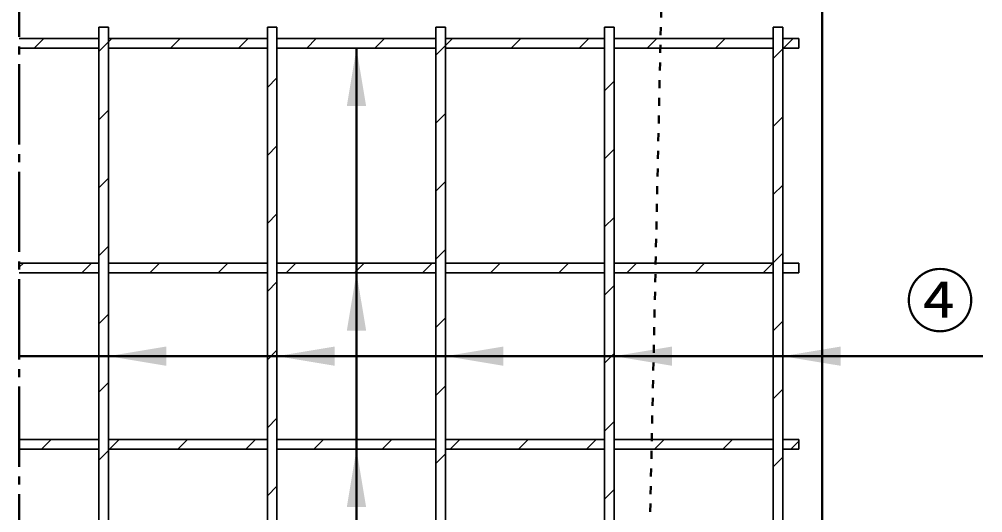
# Model space of a CAD drawing. Units: millimetres, scale not verified. Extents: x 100 to 4105, y 100 to 2870.
# Drawn here: x 2483 to 3083, y 1080 to 1388 of the extents above; entities that cross this region are included whole.
import ezdxf
from ezdxf.enums import TextEntityAlignment as Align

# ---------------------------------------------------------------- set-up
doc = ezdxf.new("R2010")
doc.units = ezdxf.units.MM
doc.header["$LTSCALE"] = 5
doc.linetypes.add('USER1', pattern=[13.4, 10, -1.2, 1, -1.2])
doc.linetypes.add('USER2', pattern=[2.2, 1, -1.2])
doc.layers.add('V-nasSTD', color=7, linetype='Continuous', lineweight=35)
doc.styles.add('ＭＳ ゴシック', font='')
doc.styles.get('ＭＳ ゴシック').set_extended_font_data('MS Gothic')

msp = doc.modelspace()

# ---------------------------------------------------------------- hatches: boundary and pattern name
at = {"layer": 'V-nasSTD'}
for points in [[(2686.969, 1334.045), (2692.969, 1370.045), (2698.969, 1334.045)], [(2686.969, 1194.045), (2692.969, 1230.045), (2698.969, 1194.045)], [(2574.469, 1184.045), (2538.469, 1178.045), (2574.469, 1172.045)], [(2679.469, 1184.045), (2643.469, 1178.045), (2679.469, 1172.045)], [(2784.469, 1184.045), (2748.469, 1178.045), (2784.469, 1172.045)], [(2889.469, 1184.045), (2853.469, 1178.045), (2889.469, 1172.045)], [(2994.469, 1184.045), (2958.469, 1178.045), (2994.469, 1172.045)], [(2686.969, 1084.045), (2692.969, 1120.045), (2698.969, 1084.045)]]:
    msp.add_hatch(color=256, dxfattribs=at).paths.add_polyline_path(points)

# ---------------------------------------------------------------- linework, layer by layer
at = {"layer": 'V-nasSTD', "linetype": 'USER1', "lineweight": 50}
msp.add_line((2482.969, 640.045), (2482.969, 1582.045), dxfattribs=at)
at = {"layer": 'V-nasSTD', "linetype": 'USER2', "lineweight": 50}
msp.add_line((2882.969, 1405.045), (2869.618, 794.693), dxfattribs=at)
at = {"layer": 'V-nasSTD', "lineweight": 50}
for p, q in [((2982.969, 1405.045), (2982.969, 665.045)), ((2692.969, 610.045), (2692.969, 1370.045)), ((3082.969, 1178.045), (2482.969, 1178.045))]:
    msp.add_line(p, q, dxfattribs=at)
at = {"layer": 'V-nasSTD'}
for p, q in [((2532.469, 1383.045), (2532.469, 693.045)), ((2532.469, 1383.045), (2538.469, 1383.045)), ((2538.469, 1383.045), (2532.469, 1383.045)), ((2538.469, 1383.045), (2532.469, 1383.045)), ((2538.469, 1383.045), (2538.469, 693.045)), ((2637.469, 1383.045), (2637.469, 693.045)), ((2637.469, 1383.045), (2643.469, 1383.045)), ((2643.469, 1383.045), (2637.469, 1383.045)), ((2643.469, 1383.045), (2637.469, 1383.045)), ((2643.469, 1383.045), (2643.469, 693.045)), ((2742.469, 1383.045), (2742.469, 693.045)), ((2742.469, 1383.045), (2748.469, 1383.045)), ((2748.469, 1383.045), (2742.469, 1383.045)), ((2748.469, 1383.045), (2742.469, 1383.045)), ((2748.469, 1383.045), (2748.469, 693.045)), ((2847.469, 1383.045), (2847.469, 693.045)), ((2847.469, 1383.045), (2853.469, 1383.045)), ((2853.469, 1383.045), (2847.469, 1383.045)), ((2853.469, 1383.045), (2847.469, 1383.045)), ((2853.469, 1383.045), (2853.469, 693.045)), ((2952.469, 1383.045), (2952.469, 693.045)), ((2952.469, 1383.045), (2958.469, 1383.045)), ((2958.469, 1383.045), (2952.469, 1383.045)), ((2958.469, 1383.045), (2952.469, 1383.045)), ((2958.469, 1383.045), (2958.469, 693.045)), ((2532.469, 1376.045), (2482.969, 1376.045)), ((2532.469, 1376.045), (2482.969, 1376.045)), ((2492.246, 1370.045), (2498.246, 1376.045)), ((2532.469, 1367.842), (2540.672, 1376.045)), ((2637.469, 1376.045), (2538.469, 1376.045)), ((2637.469, 1376.045), (2538.469, 1376.045)), ((2577.099, 1370.045), (2583.099, 1376.045)), ((2619.525, 1370.045), (2625.525, 1376.045)), ((2742.469, 1376.045), (2643.469, 1376.045)), ((2742.469, 1376.045), (2643.469, 1376.045)), ((2661.952, 1370.045), (2667.952, 1376.045)), ((2704.378, 1370.045), (2710.378, 1376.045)), ((2742.469, 1365.71), (2752.805, 1376.045)), ((2847.469, 1376.045), (2748.469, 1376.045)), ((2847.469, 1376.045), (2748.469, 1376.045)), ((2789.231, 1370.045), (2795.231, 1376.045)), ((2831.657, 1370.045), (2837.657, 1376.045)), ((2952.469, 1376.045), (2853.469, 1376.045)), ((2882.426, 1376.045), (2853.469, 1376.045)), ((2874.084, 1370.045), (2880.084, 1376.045)), ((2952.469, 1376.045), (2882.426, 1376.045)), ((2916.51, 1370.045), (2922.51, 1376.045)), ((2958.469, 1376.045), (2968.469, 1376.045)), ((2968.469, 1376.045), (2958.469, 1376.045)), ((2968.469, 1376.045), (2958.469, 1376.045)), ((2958.937, 1370.045), (2964.937, 1376.045)), ((2968.469, 1376.045), (2968.469, 1370.045)), ((2968.469, 1370.045), (2968.469, 1376.045)), ((2968.469, 1370.045), (2968.469, 1376.045)), ((2532.469, 1370.045), (2482.969, 1370.045)), ((2482.969, 1370.045), (2532.469, 1370.045)), ((2532.469, 1370.045), (2532.469, 1236.045)), ((2637.469, 1370.045), (2538.469, 1370.045)), ((2538.469, 1370.045), (2538.469, 1236.045)), ((2637.469, 1370.045), (2538.469, 1370.045)), ((2637.469, 1236.045), (2637.469, 1370.045)), ((2742.469, 1370.045), (2643.469, 1370.045)), ((2643.469, 1370.045), (2643.469, 1236.045)), ((2742.469, 1370.045), (2643.469, 1370.045)), ((2742.469, 1236.045), (2742.469, 1370.045)), ((2847.469, 1370.045), (2748.469, 1370.045)), ((2748.469, 1370.045), (2748.469, 1236.045)), ((2847.469, 1370.045), (2748.469, 1370.045)), ((2847.469, 1236.045), (2847.469, 1370.045)), ((2952.469, 1370.045), (2853.469, 1370.045)), ((2853.469, 1370.045), (2853.469, 1236.045)), ((2882.313, 1370.045), (2853.469, 1370.045)), ((2952.469, 1370.045), (2882.313, 1370.045)), ((2952.469, 1263.322), (2952.469, 1370.045)), ((2952.469, 1263.322), (2952.469, 1370.045)), ((2952.469, 1363.578), (2958.469, 1369.578)), ((2958.469, 1370.045), (2968.469, 1370.045)), ((2958.469, 1236.045), (2958.469, 1370.045)), ((2958.469, 1370.045), (2968.469, 1370.045)), ((2958.469, 1236.045), (2958.469, 1370.045)), ((2958.469, 1370.045), (2968.469, 1370.045)), ((2637.469, 1345.562), (2643.469, 1351.562)), ((2847.469, 1343.43), (2853.469, 1349.43)), ((2532.469, 1325.415), (2538.469, 1331.415)), ((2742.469, 1323.283), (2748.469, 1329.283)), ((2952.469, 1321.151), (2958.469, 1327.151)), ((2637.469, 1303.136), (2643.469, 1309.136)), ((2847.469, 1301.004), (2853.469, 1307.004)), ((2532.469, 1282.989), (2538.469, 1288.989)), ((2742.469, 1280.857), (2748.469, 1286.857)), ((2952.469, 1278.725), (2958.469, 1284.725)), ((2637.469, 1260.71), (2643.469, 1266.71)), ((2847.469, 1258.578), (2853.469, 1264.578)), ((2952.469, 1236.045), (2952.469, 1263.322)), ((2532.469, 1240.562), (2538.469, 1246.562)), ((2742.469, 1238.43), (2748.469, 1244.43)), ((2952.469, 1236.298), (2958.469, 1242.298)), ((2532.469, 1236.045), (2482.969, 1236.045)), ((2482.969, 1233.489), (2485.525, 1236.045)), ((2532.469, 1236.045), (2482.969, 1236.045)), ((2521.952, 1230.045), (2527.952, 1236.045)), ((2637.469, 1236.045), (2538.469, 1236.045)), ((2538.469, 1236.045), (2637.469, 1236.045)), ((2564.378, 1230.045), (2570.378, 1236.045)), ((2606.805, 1230.045), (2612.805, 1236.045)), ((2742.469, 1236.045), (2643.469, 1236.045)), ((2643.469, 1236.045), (2742.469, 1236.045)), ((2649.231, 1230.045), (2655.231, 1236.045)), ((2691.657, 1230.045), (2697.657, 1236.045)), ((2734.084, 1230.045), (2740.084, 1236.045)), ((2847.469, 1236.045), (2748.469, 1236.045)), ((2748.469, 1236.045), (2847.469, 1236.045)), ((2776.51, 1230.045), (2782.51, 1236.045)), ((2818.937, 1230.045), (2824.937, 1236.045)), ((2952.469, 1236.045), (2853.469, 1236.045)), ((2853.469, 1236.045), (2879.801, 1236.045)), ((2861.363, 1230.045), (2867.363, 1236.045)), ((2879.801, 1236.045), (2952.469, 1236.045)), ((2903.789, 1230.045), (2909.789, 1236.045)), ((2946.216, 1230.045), (2952.216, 1236.045)), ((2958.469, 1236.045), (2968.469, 1236.045)), ((2968.469, 1236.045), (2958.469, 1236.045)), ((2968.469, 1236.045), (2968.469, 1230.045)), ((2968.469, 1230.045), (2968.469, 1236.045)), ((2968.469, 1230.045), (2968.469, 1236.045)), ((2532.469, 1230.045), (2482.969, 1230.045)), ((2482.969, 1230.045), (2532.469, 1230.045)), ((2532.469, 1230.045), (2532.469, 1126.045)), ((2637.469, 1230.045), (2538.469, 1230.045)), ((2538.469, 1230.045), (2538.469, 1126.045)), ((2637.469, 1230.045), (2538.469, 1230.045)), ((2637.469, 1126.045), (2637.469, 1230.045)), ((2742.469, 1230.045), (2643.469, 1230.045)), ((2643.469, 1230.045), (2643.469, 1126.045)), ((2742.469, 1230.045), (2643.469, 1230.045)), ((2742.469, 1126.045), (2742.469, 1230.045)), ((2847.469, 1230.045), (2748.469, 1230.045)), ((2748.469, 1230.045), (2748.469, 1126.045)), ((2847.469, 1230.045), (2748.469, 1230.045)), ((2847.469, 1126.045), (2847.469, 1230.045)), ((2952.469, 1230.045), (2853.469, 1230.045)), ((2853.469, 1126.045), (2853.469, 1230.045)), ((2853.469, 1230.045), (2879.688, 1230.045)), ((2879.688, 1230.045), (2952.469, 1230.045)), ((2952.469, 1230.045), (2952.469, 1126.045)), ((2958.469, 1230.045), (2968.469, 1230.045)), ((2958.469, 1126.045), (2958.469, 1230.045)), ((2958.469, 1230.045), (2968.469, 1230.045)), ((2637.469, 1218.283), (2643.469, 1224.283)), ((2847.469, 1216.151), (2853.469, 1222.151)), ((2532.469, 1198.136), (2538.469, 1204.136)), ((2742.469, 1196.004), (2748.469, 1202.004)), ((2952.469, 1193.872), (2958.469, 1199.872)), ((2637.469, 1175.857), (2643.469, 1181.857)), ((2847.469, 1173.725), (2853.469, 1179.725)), ((2532.469, 1155.71), (2538.469, 1161.71)), ((2742.469, 1153.578), (2748.469, 1159.578)), ((2952.469, 1151.446), (2958.469, 1157.446)), ((2637.469, 1133.43), (2643.469, 1139.43)), ((2847.469, 1131.298), (2853.469, 1137.298)), ((2532.469, 1126.045), (2482.969, 1126.045)), ((2532.469, 1126.045), (2482.969, 1126.045)), ((2496.805, 1120.045), (2502.805, 1126.045)), ((2637.469, 1126.045), (2538.469, 1126.045)), ((2538.469, 1126.045), (2637.469, 1126.045)), ((2539.231, 1120.045), (2545.231, 1126.045)), ((2581.657, 1120.045), (2587.657, 1126.045)), ((2624.084, 1120.045), (2630.084, 1126.045)), ((2742.469, 1126.045), (2643.469, 1126.045)), ((2643.469, 1126.045), (2742.469, 1126.045)), ((2666.51, 1120.045), (2672.51, 1126.045)), ((2708.937, 1120.045), (2714.937, 1126.045)), ((2847.469, 1126.045), (2748.469, 1126.045)), ((2748.469, 1126.045), (2847.469, 1126.045)), ((2751.363, 1120.045), (2757.363, 1126.045)), ((2793.789, 1120.045), (2799.789, 1126.045)), ((2836.216, 1120.045), (2842.216, 1126.045)), ((2952.469, 1126.045), (2853.469, 1126.045)), ((2877.738, 1126.045), (2853.469, 1126.045)), ((2952.469, 1126.045), (2877.738, 1126.045)), ((2878.642, 1120.045), (2884.642, 1126.045)), ((2921.069, 1120.045), (2927.069, 1126.045)), ((2958.469, 1126.045), (2968.469, 1126.045)), ((2968.469, 1126.045), (2958.469, 1126.045)), ((2963.495, 1120.045), (2968.469, 1125.019)), ((2968.469, 1126.045), (2968.469, 1120.045)), ((2968.469, 1120.045), (2968.469, 1126.045)), ((2968.469, 1120.045), (2968.469, 1126.045)), ((2532.469, 1120.045), (2482.969, 1120.045)), ((2482.969, 1120.045), (2532.469, 1120.045)), ((2532.469, 1120.045), (2532.469, 1016.045)), ((2532.469, 1113.283), (2538.469, 1119.283)), ((2637.469, 1120.045), (2538.469, 1120.045)), ((2538.469, 1120.045), (2538.469, 1016.045)), ((2637.469, 1120.045), (2538.469, 1120.045)), ((2637.469, 1016.045), (2637.469, 1120.045)), ((2742.469, 1120.045), (2643.469, 1120.045)), ((2643.469, 1120.045), (2643.469, 1016.045)), ((2742.469, 1120.045), (2643.469, 1120.045)), ((2742.469, 1016.045), (2742.469, 1120.045)), ((2742.469, 1111.151), (2748.469, 1117.151)), ((2847.469, 1120.045), (2748.469, 1120.045)), ((2748.469, 1120.045), (2748.469, 1016.045)), ((2847.469, 1120.045), (2748.469, 1120.045)), ((2847.469, 1016.045), (2847.469, 1120.045)), ((2952.469, 1120.045), (2853.469, 1120.045)), ((2853.469, 1016.045), (2853.469, 1120.045)), ((2853.469, 1120.045), (2877.626, 1120.045)), ((2877.626, 1120.045), (2952.469, 1120.045)), ((2952.469, 1120.045), (2952.469, 1059.225)), ((2958.469, 1120.045), (2968.469, 1120.045)), ((2958.469, 1060.37), (2958.469, 1120.045)), ((2958.469, 1120.045), (2968.469, 1120.045)), ((2952.469, 1109.019), (2958.469, 1115.019)), ((2637.469, 1091.004), (2643.469, 1097.004)), ((2847.469, 1088.872), (2853.469, 1094.872))]:
    msp.add_line(p, q, dxfattribs=at)

# ---------------------------------------------------------------- texts
at = {"layer": 'V-nasSTD', "style": 'ＭＳ ゴシック'}
msp.add_text('④', height=31.67, dxfattribs=at).set_placement((3034.769, 1228.245), align=Align.TOP_LEFT)

doc.saveas('drawing.dxf')
